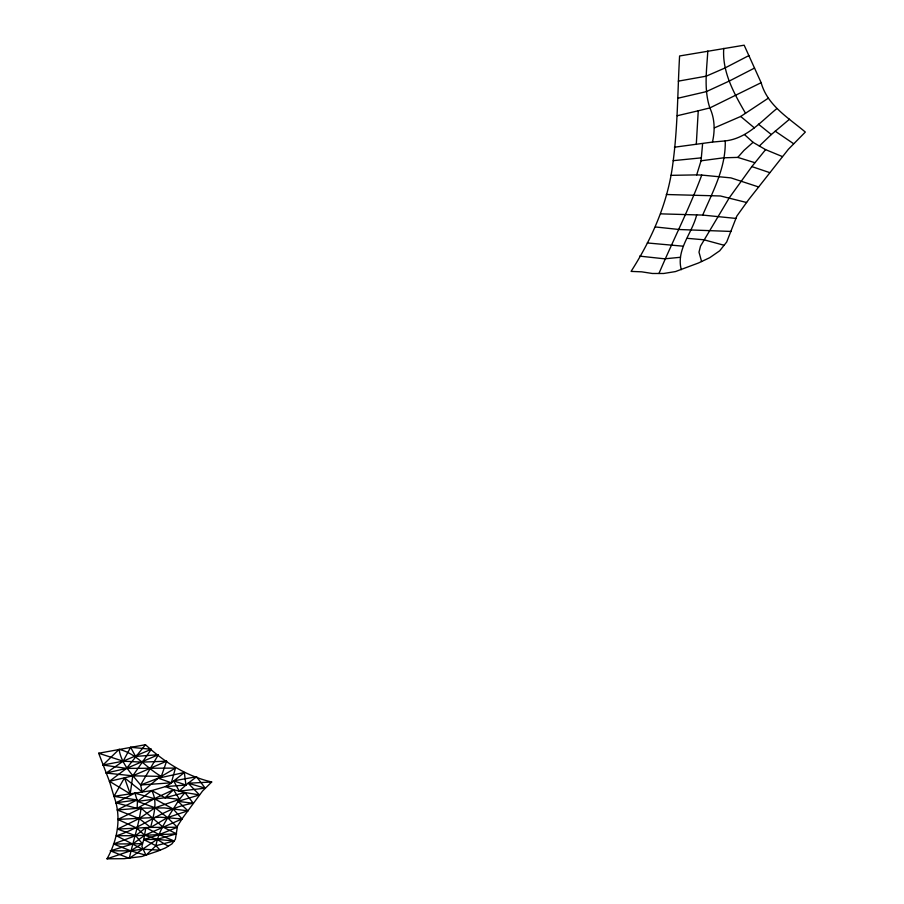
<?xml version="1.0" encoding="UTF-8"?>
<svg xmlns="http://www.w3.org/2000/svg" width="904" height="904" viewBox="0 0 904 904"><rect width="100%" height="100%" fill="white"/><g stroke="black" fill="none" stroke-linecap="round" stroke-linejoin="round"><path stroke-width="1.36" d="M179.241 791.136L205.208 788.164L196.552 776.773L173.658 780.819L179.241 791.136L185.941 785.045L184.337 772.513L170.099 783.892L165.421 786.604L151.77 790.582L137.442 801.373L155.059 807.78L167.5 817.611L177.342 827.25L150.629 827.409L139.182 818.561L117.271 809.973L137.125 808.357L137.442 801.373L134.922 793.124L113.96 796.345L109.61 781.745L98.672 753.247L145.465 744.704C164.539 762.298 186.247 776.039 211.694 781.994L202.496 791.09L182.924 817.566L177.489 826.041L175.399 839.24L171.918 843.907L165.635 847.85L158.019 851.048L141.838 856.506L124.119 858.687L107.011 858.8C117.746 839.884 121.678 817.114 113.96 796.345L124.492 777.813L132.775 775.835L166.596 761.191L161.33 776.389L132.775 775.835L106.152 773.056L123.159 761.179L151.307 749.258L130.617 747.292L123.159 761.179L102.954 765.021L119.068 749.382C136.312 753.292 146.448 768.208 161.33 776.389M696.283 144.47L698.25 110.785L709.855 107.926L761.145 82.693L744.161 45.2L679.593 55.969C677.571 91.327 677.763 126.797 673.062 161.963C668.418 201.468 652.338 238.136 631.082 271.403L641.693 271.833L652.349 273.483L663.705 273.483L675.469 271.573L698.521 262.974L709.73 257.697L719.72 250.77L726.692 242.012L736.85 216.056L748.489 199.863L788.412 149.239L805.328 132.063C788.412 117.78 767.406 105.497 761.145 82.693M707.821 50.963C706.713 69.947 703.73 89.451 709.855 107.926C714.849 118.65 715.087 130.696 712.454 142.075L674.407 147.216M776.739 108.683C761.021 121.486 746.76 138.561 725.234 140.911C725.968 167.647 712.94 191.264 702.702 215.073L660.553 213.852M670.881 175.353L696.69 174.89L701.052 160.799L702.611 143.679M681.288 269.674C675.932 249.368 692.227 233.413 696.69 214.802M177.342 827.25L159.194 834.618L143.736 839.567L141.894 846.494L145.985 855.263L155.974 845.703L174.11 840.98L159.194 834.618L145.883 827.601L117.565 829.092L135.623 835.691L176.529 833.838L163.059 827.126L141.092 808.165L137.125 808.357L115.893 802.82L134.922 793.124L151.77 790.582L165.093 797.746L179.5 799.351L184.902 792.525L199.456 794.91L188.19 783.226L185.941 785.045L165.421 786.604L173.557 789.734L184.902 792.525L193.286 803.283C164.743 807.351 143.205 827.454 116.413 835.737L142.595 849.206L160.098 850.167L155.974 845.703L143.736 839.567L145.883 827.601L150.629 827.409L167.5 817.611L187.908 810.798L178.043 801.373L179.5 799.351L173.557 789.734L154.335 798.695L137.125 808.357M119.068 749.382C121.407 764.095 131.792 774.095 140.595 784.988L171.353 782.807L175.444 768.095L158.324 778.163L142.165 791.836L140.595 784.988L158.324 754.738L126.526 768.4L109.429 781.293L130.221 793.848L132.775 775.835L151.307 749.258M116.413 835.737L135.623 835.691L142.29 843.624L132.877 843.873L110.378 850.833L129.306 858.337C132.967 841.556 138.707 825.307 141.092 808.165L164.336 807.927L187.908 810.798M150.629 827.409C153.51 815.329 158.076 802.481 151.77 790.582M658.959 273.483C672.926 240.554 689.266 208.7 701.753 175.082L730.929 177.885L758.625 186.97M199.456 794.91L178.043 801.373C169.669 815.261 158.584 829.578 155.974 845.703M782.344 156.55L765.598 149.635L751.845 166.585L729.291 197.818L700.521 246.08L698.995 252.148L701.583 261.527M145.465 744.704L126.526 768.4L106.152 773.056M137.442 801.373L165.093 797.746L173.557 789.734M701.052 160.799L723.765 157.793L737.777 157.398L743.992 150.392L753.043 142.335L765.598 149.635M759.337 145.996L771.315 134.549L789.52 119.204M145.883 827.601L135.623 835.691L113.542 843.963L130.605 850.811L145.985 855.263M205.208 788.164L188.19 783.226L196.552 776.773M129.306 858.337L157.025 839.375L176.529 833.838M714.431 127.859L740.704 116.458L768.197 98.265M142.29 843.624L130.605 850.811L107.011 858.8M748.874 55.596L724.669 68.139L706.171 76.185L678.294 81.145M754.524 68.071L729.46 80.965L706.25 91.654L677.763 98.265M117.271 809.973L137.001 799.95L113.96 796.345M117.565 829.092L139.182 818.561L155.059 807.78L179.5 799.351M168.257 846.212L157.025 839.375L144.685 835.273L136.809 828.098L117.848 819.431L141.092 808.165M134.922 793.124L154.335 798.695L173.15 808.944L182.043 818.945L144.685 835.273L132.877 843.873L113.542 843.963M140.595 784.988L158.324 778.163L184.337 772.513M165.093 797.746L184.902 792.525M677.232 115.723L698.25 110.785M109.429 781.293L124.492 777.813L142.165 791.836M115.893 802.82L137.001 799.95M142.595 849.206L130.605 850.811L110.378 850.833M673.186 160.663L701.323 157.85M680.475 257.278L664.711 258.827L639.603 256.126M712.454 142.075L725.234 140.911M158.324 754.738L135.555 756.411L130.617 747.292M117.848 819.431L160.2 817.205L182.043 818.945M188.19 783.226L211.694 781.994M166.596 761.191L141.973 762.129L123.159 761.179L98.672 753.247M175.444 768.095L126.526 768.4L102.954 765.021M143.736 839.567L157.025 839.375L174.11 840.98M666.293 194.507L720.431 195.976L746.591 202.496M696.69 174.89L701.753 175.082M731.178 231.447L679.379 229.526L655.423 226.96M683.209 246.193L647.309 242.961M702.702 215.073L735.969 218.429M687.277 238.328L703.866 239.775L724.104 245.266M178.043 801.373L193.286 803.283M737.777 157.398L754.851 162.686M751.845 166.585L769.711 172.619M173.658 780.819L185.941 785.045M158.324 778.163L171.353 782.807M775.203 131.182L793.542 143.668M758.411 124.142L771.315 134.549M740.704 116.458L754.343 127.871M744.693 134.764L753.043 142.335M745.529 113.271C734.048 93.474 722.025 72.015 723.754 48.353M124.492 777.813L130.221 793.848"/></g></svg>
